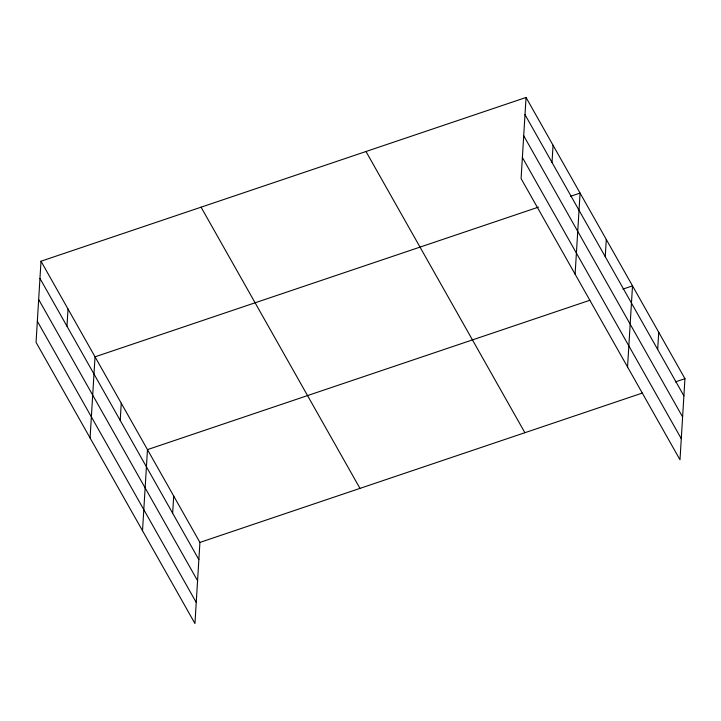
<?xml version="1.0" encoding="UTF-8"?>
<svg xmlns="http://www.w3.org/2000/svg" width="721" height="721" viewBox="0 0 721 721"><rect width="100%" height="100%" fill="white"/><g stroke="black" fill="none" stroke-linecap="round" stroke-linejoin="round"><path stroke-width="1.08" d="M41.007 261.218L36.05 342.331L194.949 623.53L199.915 542.417L41.007 261.218L526.051 97.47L684.95 378.669L679.993 459.782L521.085 178.583L526.051 97.47M66.972 326.216L68.026 309.021M90.08 437.944L95.037 356.832L538.461 207.125M120.209 420.415L121.254 403.228M142.515 530.737L147.472 449.625L589.832 300.278M172.643 513.217L173.698 496.021M552.007 162.459L553.061 145.272M575.115 274.187L580.072 193.075L570.473 196.319M605.243 256.667L606.298 239.471M627.549 366.98L632.515 285.867L622.908 289.112M657.678 349.46L658.733 332.273M199.915 542.417L642.267 393.08M675.343 381.914L684.95 378.669M524.996 114.657L683.896 395.856M523.707 135.755L682.607 416.954M522.374 157.484L681.282 438.683M365.989 151.509L524.888 432.708M201.078 207.179L359.977 488.378M39.961 278.414L198.861 559.613M38.673 299.503L197.572 580.702M37.339 321.242L196.238 602.441"/></g></svg>
